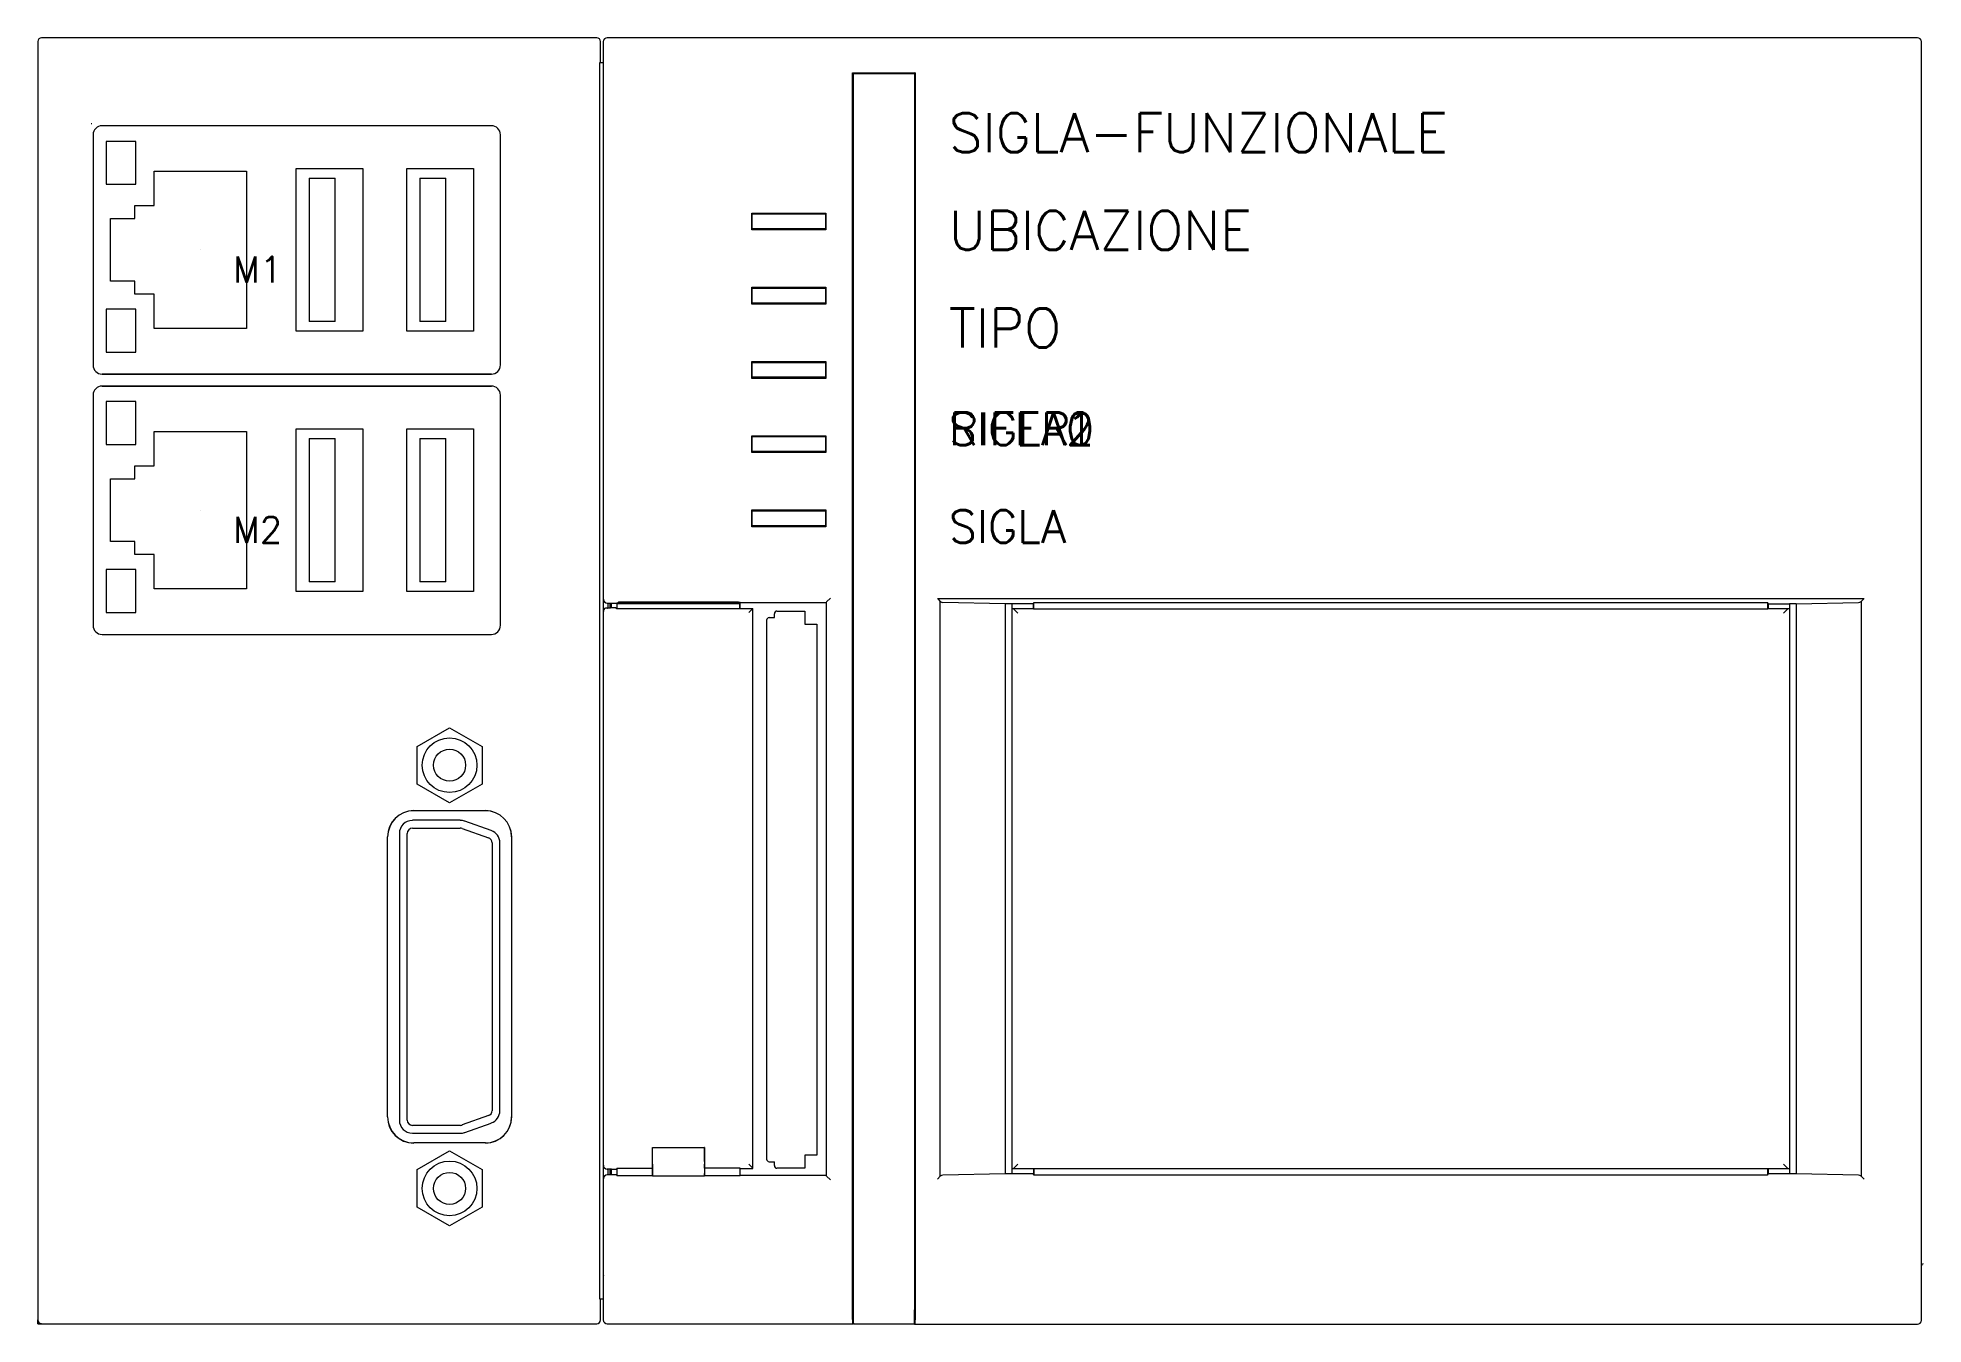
# Model space of a CAD drawing. Extents: x 0 to 145, y 0 to 99.
import ezdxf

# ---------------------------------------------------------------- set-up
doc = ezdxf.new("R2010")
doc.units = 0
doc.header["$LTSCALE"] = 4
doc.layers.get('0').update_dxf_attribs({"linetype": 'CONTINUOUS'})
doc.layers.add('Sichtbar (ISO)', color=7, linetype='CONTINUOUS', lineweight=50)
doc.styles.get("Standard").update_dxf_attribs({"font": 'romans.shx'})

msp = doc.modelspace()

# ---------------------------------------------------------------- linework, layer by layer
for p, q in [((4.95, 72.96), (34.85, 72.96)), ((4.95, 72.04), (34.85, 72.04)), ((0, 0.3), (0, 0)), ((0.3, 0), (0, 0))]:
    msp.add_line(p, q)
at = {"layer": 'Sichtbar (ISO)', "linetype": 'Continuous', "lineweight": 18}
for p, q in [((0, 98.5), (0, 0.3)), ((42.94, 98.8), (0.3, 98.8)), ((18.82, 98.8), (0.4, 98.8)), ((38.17, 98.8), (19.75, 98.8)), ((43.24, 96.9), (43.24, 98.5)), ((43.45, 98.5), (43.45, 55.67)), ((144.4, 98.8), (43.75, 98.8)), ((62.23, 98.8), (43.8, 98.8)), ((81.58, 98.8), (63.15, 98.8)), ((100.93, 98.8), (82.5, 98.8)), ((120.28, 98.8), (101.85, 98.8)), ((139.63, 98.8), (121.2, 98.8)), ((140.1, 98.8), (140.1, 98.8)), ((140.21, 98.8), (140.1, 98.8)), ((144.7, 0.26), (144.7, 98.5)), ((43.18, 96.9), (43.45, 96.9)), ((43.18, 1.9), (43.18, 96.9)), ((62.6, 0.34), (62.6, 96.1)), ((62.6, 96.1), (67.4, 96.1)), ((62.6, 96.1), (62.61, 96.09)), ((62.61, 96.09), (67.39, 96.09)), ((62.61, 1.9), (62.61, 96.09)), ((62.66, 0.34), (62.66, 96.04)), ((62.66, 96.04), (67.36, 96.04)), ((67.36, 96.04), (67.36, 0.34)), ((67.4, 96.1), (67.39, 96.09)), ((67.39, 96.09), (67.39, 1.9)), ((67.4, 96.1), (67.4, 0.3)), ((43.45, 95.07), (43.45, 3.73)), ((4.1, 92.22), (4.1, 92.21)), ((4.1, 92.21), (4.17, 92.21)), ((4.25, 91.34), (4.25, 73.66)), ((34.85, 92.04), (4.95, 92.04)), ((35.55, 73.66), (35.55, 91.34)), ((5.25, 90.84), (5.25, 87.54)), ((7.55, 90.84), (5.25, 90.84)), ((7.55, 87.54), (7.55, 90.84)), ((8.95, 88.55), (16.05, 88.55)), ((8.95, 85.9), (8.95, 88.55)), ((16.05, 88.55), (16.05, 76.45)), ((19.85, 88.75), (24.97, 88.75)), ((19.85, 76.25), (19.85, 88.75)), ((24.97, 88.75), (24.97, 76.25)), ((28.35, 88.75), (33.47, 88.75)), ((28.35, 76.25), (28.35, 88.75)), ((33.47, 88.75), (33.47, 76.25)), ((5.25, 87.54), (7.55, 87.54)), ((20.85, 88), (21.35, 88)), ((20.85, 88), (20.85, 77)), ((21.35, 88), (22.35, 88)), ((22.35, 88), (22.85, 88)), ((22.85, 77), (22.85, 88)), ((29.35, 88), (29.85, 88)), ((29.35, 88), (29.35, 77)), ((29.85, 88), (30.85, 88)), ((30.85, 88), (31.35, 88)), ((31.35, 77), (31.35, 88)), ((7.45, 84.9), (7.45, 85.9)), ((7.45, 85.9), (8.95, 85.9)), ((5.6, 80.1), (5.6, 84.9)), ((5.6, 84.9), (7.45, 84.9)), ((54.85, 84.03), (54.85, 85.33)), ((54.85, 85.33), (60.55, 85.33)), ((60.55, 84.03), (54.85, 84.03)), ((54.87, 85.27), (54.87, 84.1)), ((60.54, 85.27), (54.87, 85.27)), ((54.88, 85.26), (54.87, 85.27)), ((54.87, 84.1), (54.88, 84.11)), ((54.87, 84.1), (60.54, 84.1)), ((54.88, 85.26), (60.53, 85.26)), ((54.88, 84.11), (54.88, 85.26)), ((60.53, 84.11), (54.88, 84.11)), ((60.54, 85.27), (60.53, 85.26)), ((60.53, 85.26), (60.53, 84.11)), ((60.54, 84.1), (60.53, 84.11)), ((60.54, 84.1), (60.54, 85.27)), ((60.55, 85.33), (60.55, 84.03)), ((7.45, 80.1), (5.6, 80.1)), ((7.45, 79.1), (7.45, 80.1)), ((8.95, 79.1), (7.45, 79.1)), ((8.95, 76.45), (8.95, 79.1)), ((54.85, 78.32), (54.85, 79.63)), ((54.85, 79.63), (60.55, 79.63)), ((60.55, 78.32), (54.85, 78.32)), ((54.87, 79.57), (54.87, 78.4)), ((60.54, 79.57), (54.87, 79.57)), ((54.88, 79.56), (54.87, 79.57)), ((54.87, 78.4), (54.88, 78.41)), ((54.87, 78.4), (60.54, 78.4)), ((54.88, 79.56), (60.53, 79.56)), ((54.88, 78.41), (54.88, 79.56)), ((60.53, 78.41), (54.88, 78.41)), ((60.54, 79.57), (60.53, 79.56)), ((60.53, 79.56), (60.53, 78.41)), ((60.54, 78.4), (60.53, 78.41)), ((60.54, 78.4), (60.54, 79.57)), ((60.55, 79.63), (60.55, 78.32)), ((5.25, 77.94), (5.25, 74.64)), ((7.55, 77.94), (5.25, 77.94)), ((7.55, 74.64), (7.55, 77.94)), ((21.35, 77), (20.85, 77)), ((22.35, 77), (21.35, 77)), ((22.85, 77), (22.35, 77)), ((29.85, 77), (29.35, 77)), ((30.85, 77), (29.85, 77)), ((31.35, 77), (30.85, 77)), ((16.05, 76.45), (8.95, 76.45)), ((24.97, 76.25), (19.85, 76.25)), ((33.47, 76.25), (28.35, 76.25)), ((5.25, 74.64), (7.55, 74.64)), ((54.85, 72.62), (54.85, 73.92)), ((54.85, 73.92), (60.55, 73.92)), ((60.55, 73.92), (60.55, 72.62)), ((60.55, 72.62), (54.85, 72.62)), ((54.87, 73.87), (54.87, 72.7)), ((60.54, 73.87), (54.87, 73.87)), ((54.88, 73.86), (54.87, 73.87)), ((54.87, 72.7), (54.88, 72.71)), ((54.87, 72.7), (60.54, 72.7)), ((54.88, 73.86), (60.53, 73.86)), ((54.88, 72.71), (54.88, 73.86)), ((60.53, 72.71), (54.88, 72.71)), ((60.54, 73.87), (60.53, 73.86)), ((60.53, 73.86), (60.53, 72.71)), ((60.54, 72.7), (60.53, 72.71)), ((60.54, 72.7), (60.54, 73.87)), ((4.25, 71.34), (4.25, 53.66)), ((35.55, 53.66), (35.55, 71.34)), ((5.25, 70.84), (5.25, 67.54)), ((7.55, 70.84), (5.25, 70.84)), ((7.55, 67.54), (7.55, 70.84)), ((8.95, 68.55), (16.05, 68.55)), ((8.95, 65.9), (8.95, 68.55)), ((16.05, 68.55), (16.05, 56.45)), ((19.85, 68.75), (24.97, 68.75)), ((19.85, 56.25), (19.85, 68.75)), ((24.97, 68.75), (24.97, 56.25)), ((28.35, 68.75), (33.47, 68.75)), ((28.35, 56.25), (28.35, 68.75)), ((33.47, 68.75), (33.47, 56.25)), ((54.85, 66.93), (54.85, 68.22)), ((54.85, 68.22), (60.55, 68.22)), ((54.87, 68.17), (54.87, 67)), ((60.54, 68.17), (54.87, 68.17)), ((54.88, 68.16), (54.87, 68.17)), ((54.88, 67.01), (54.88, 68.16)), ((54.88, 68.16), (60.53, 68.16)), ((60.54, 68.17), (60.53, 68.16)), ((60.53, 68.16), (60.53, 67.01)), ((60.54, 67), (60.54, 68.17)), ((60.55, 68.22), (60.55, 66.93)), ((5.25, 67.54), (7.55, 67.54)), ((20.85, 68), (21.35, 68)), ((20.85, 68), (20.85, 57)), ((21.35, 68), (22.35, 68)), ((22.35, 68), (22.85, 68)), ((22.85, 57), (22.85, 68)), ((29.35, 68), (29.85, 68)), ((29.35, 68), (29.35, 57)), ((29.85, 68), (30.85, 68)), ((30.85, 68), (31.35, 68)), ((31.35, 57), (31.35, 68)), ((60.55, 66.93), (54.85, 66.93)), ((54.87, 67), (54.88, 67.01)), ((54.87, 67), (60.54, 67)), ((60.53, 67.01), (54.88, 67.01)), ((60.54, 67), (60.53, 67.01)), ((7.45, 64.9), (7.45, 65.9)), ((7.45, 65.9), (8.95, 65.9)), ((5.6, 60.1), (5.6, 64.9)), ((5.6, 64.9), (7.45, 64.9)), ((54.85, 61.23), (54.85, 62.53)), ((54.85, 62.53), (60.55, 62.53)), ((54.87, 62.47), (54.87, 61.3)), ((60.54, 62.47), (54.87, 62.47)), ((54.88, 62.46), (54.87, 62.47)), ((54.88, 61.31), (54.88, 62.46)), ((54.88, 62.46), (60.53, 62.46)), ((60.54, 62.47), (60.53, 62.46)), ((60.53, 62.46), (60.53, 61.31)), ((60.54, 61.3), (60.54, 62.47)), ((60.55, 62.53), (60.55, 61.23)), ((60.55, 61.23), (54.85, 61.23)), ((54.87, 61.3), (54.88, 61.31)), ((54.87, 61.3), (60.54, 61.3)), ((60.53, 61.31), (54.88, 61.31)), ((60.54, 61.3), (60.53, 61.31)), ((7.45, 60.1), (5.6, 60.1)), ((7.45, 59.1), (7.45, 60.1)), ((5.25, 57.94), (5.25, 54.64)), ((7.55, 57.94), (5.25, 57.94)), ((8.95, 59.1), (7.45, 59.1)), ((7.55, 54.64), (7.55, 57.94)), ((8.95, 56.45), (8.95, 59.1)), ((21.35, 57), (20.85, 57)), ((22.35, 57), (21.35, 57)), ((22.85, 57), (22.35, 57)), ((29.85, 57), (29.35, 57)), ((30.85, 57), (29.85, 57)), ((31.35, 57), (30.85, 57)), ((16.05, 56.45), (8.95, 56.45)), ((24.97, 56.25), (19.85, 56.25)), ((33.47, 56.25), (28.35, 56.25)), ((43.75, 55.37), (43.79, 55.37)), ((43.79, 55.37), (43.95, 55.37)), ((43.79, 55.37), (43.79, 54.99)), ((43.95, 55.37), (43.96, 55.37)), ((43.95, 55.37), (43.95, 54.99)), ((43.96, 55.37), (43.96, 54.99)), ((43.96, 55.37), (44.07, 55.37)), ((44.07, 55.37), (44.55, 55.37)), ((44.07, 54.99), (44.07, 55.37)), ((53.94, 55.35), (44.49, 55.35)), ((44.49, 55.35), (44.49, 55.34)), ((44.49, 55.34), (53.94, 55.34)), ((44.49, 55.34), (44.49, 54.95)), ((44.62, 55.43), (44.55, 55.37)), ((44.55, 55.37), (44.55, 55.35)), ((53.83, 55.43), (44.62, 55.43)), ((44.62, 55.43), (44.62, 55.35)), ((53.83, 55.43), (53.96, 55.43)), ((53.83, 55.35), (53.83, 55.43)), ((53.94, 55.34), (53.94, 55.35)), ((53.94, 54.95), (53.94, 55.34)), ((53.96, 54.96), (53.96, 55.43)), ((53.96, 55.42), (60.57, 55.42)), ((60.57, 55.42), (60.56, 11.39)), ((60.6, 55.45), (60.57, 55.42)), ((60.6, 55.45), (60.9, 55.75)), ((140.3, 55.69), (69.11, 55.69)), ((69.14, 55.69), (69.33, 55.5)), ((69.33, 11.33), (69.33, 55.5)), ((74.32, 55.3), (69.52, 55.42)), ((74.32, 55.3), (74.32, 11.53)), ((74.82, 55.3), (74.32, 55.3)), ((74.82, 55.3), (74.82, 54.94)), ((76.5, 55.3), (74.82, 55.3)), ((76.5, 55.35), (76.52, 55.41)), ((76.5, 54.92), (76.5, 55.35)), ((76.52, 55.41), (132.88, 55.41)), ((76.52, 54.91), (76.52, 55.41)), ((132.9, 55.35), (132.88, 55.41)), ((132.88, 55.41), (132.88, 54.91)), ((132.9, 55.35), (132.9, 54.92)), ((132.9, 55.34), (132.92, 55.3)), ((132.92, 55.3), (132.92, 54.94)), ((132.92, 55.3), (134.58, 55.3)), ((134.58, 55.3), (134.58, 54.94)), ((135.08, 55.3), (134.58, 55.3)), ((135.08, 55.3), (139.88, 55.42)), ((135.08, 55.3), (135.08, 11.53)), ((140.07, 55.5), (140.27, 55.69)), ((140.07, 55.5), (140.07, 11.33)), ((5.25, 54.64), (7.55, 54.64)), ((43.45, 54.72), (43.45, 12.18)), ((43.62, 54.99), (43.79, 54.99)), ((43.79, 54.99), (43.95, 54.99)), ((43.95, 54.99), (43.99, 54.99)), ((43.99, 54.99), (44, 54.99)), ((44.07, 54.99), (44, 54.99)), ((44.42, 54.99), (44.07, 54.99)), ((44.42, 54.99), (44.49, 54.96)), ((44.49, 54.96), (44.49, 54.96)), ((44.49, 54.95), (53.94, 54.95)), ((53.94, 54.96), (54.94, 54.96)), ((54.64, 54.64), (54.94, 54.94)), ((54.94, 54.96), (54.94, 54.94)), ((54.94, 11.95), (54.94, 54.94)), ((55.99, 54.05), (55.99, 12.65)), ((56.19, 54.25), (56.59, 54.25)), ((56.59, 54.25), (56.59, 54.55)), ((56.79, 54.75), (58.94, 54.75)), ((58.94, 54.75), (58.94, 53.75)), ((58.94, 53.75), (59.84, 53.75)), ((59.84, 53.75), (59.84, 12.95)), ((74.82, 54.94), (76.5, 54.94)), ((74.99, 54.9), (74.82, 54.94)), ((74.82, 54.94), (74.82, 11.91)), ((74.99, 54.9), (75.29, 54.6)), ((76.52, 54.91), (76.5, 54.92)), ((132.88, 54.91), (76.52, 54.91)), ((132.9, 54.92), (132.88, 54.91)), ((132.92, 54.94), (132.9, 54.93)), ((132.92, 54.94), (134.58, 54.94)), ((134.41, 54.9), (134.11, 54.6)), ((134.58, 54.94), (134.41, 54.9)), ((134.58, 54.94), (134.58, 11.91)), ((4.1, 52.88), (4.1, 52.88)), ((4.95, 52.96), (34.85, 52.96)), ((29.14, 44.35), (31.64, 45.79)), ((31.64, 45.79), (34.14, 44.35)), ((29.14, 41.46), (29.14, 44.35)), ((34.14, 44.35), (34.14, 41.46)), ((31.64, 40.02), (29.14, 41.46)), ((34.14, 41.46), (31.64, 40.02)), ((28.89, 39.42), (34.39, 39.42)), ((28.89, 39.42), (34.39, 39.42)), ((27.78, 37.67), (27.78, 15.64)), ((28.38, 15.64), (28.38, 37.67)), ((32.46, 38.68), (28.78, 38.68)), ((28.78, 38.07), (32.46, 38.07)), ((32.6, 38.05), (34.63, 37.33)), ((34.83, 37.9), (32.8, 38.62)), ((26.87, 15.9), (26.87, 37.4)), ((26.87, 15.9), (26.87, 37.4)), ((34.9, 36.95), (34.9, 16.37)), ((35.5, 16.37), (35.5, 36.95)), ((36.4, 37.4), (36.4, 15.9)), ((36.4, 37.4), (36.4, 15.9)), ((34.63, 15.99), (32.6, 15.27)), ((32.46, 15.24), (28.78, 15.24)), ((28.78, 14.64), (32.46, 14.64)), ((32.8, 14.7), (34.83, 15.42)), ((34.39, 13.89), (28.89, 13.89)), ((34.39, 13.89), (28.89, 13.89)), ((29.14, 11.85), (31.64, 13.29)), ((31.64, 13.29), (34.14, 11.85)), ((47.22, 13.55), (47.23, 13.53)), ((47.22, 12.25), (47.22, 13.55)), ((47.22, 13.55), (51.22, 13.55)), ((47.23, 13.53), (51.2, 13.53)), ((47.23, 11.94), (47.23, 13.53)), ((51.22, 13.55), (51.2, 13.53)), ((51.2, 13.53), (51.21, 11.37)), ((51.22, 13.55), (51.22, 12.25)), ((29.14, 8.96), (29.14, 11.85)), ((34.14, 11.85), (34.14, 8.96)), ((43.79, 11.88), (43.75, 11.88)), ((43.95, 11.88), (43.79, 11.88)), ((43.79, 11.88), (43.79, 11.43)), ((43.99, 11.88), (43.95, 11.88)), ((43.95, 11.88), (43.95, 11.43)), ((43.96, 11.88), (43.96, 11.43)), ((43.99, 11.88), (44, 11.87)), ((44.07, 11.87), (44, 11.87)), ((44.07, 11.87), (44.49, 11.87)), ((44.07, 11.43), (44.07, 11.87)), ((44.49, 11.95), (47.22, 11.95)), ((44.49, 11.95), (44.49, 11.36)), ((47.22, 11.95), (47.22, 11.95)), ((47.22, 11.36), (47.22, 11.95)), ((47.22, 11.94), (47.23, 11.94)), ((47.22, 11.94), (47.22, 11.37)), ((47.22, 11.94), (47.23, 11.94)), ((51.21, 11.95), (51.21, 11.95)), ((51.21, 11.95), (51.21, 11.55)), ((53.96, 11.95), (51.21, 11.95)), ((53.96, 11.36), (53.96, 11.95)), ((53.96, 11.94), (54.94, 11.94)), ((54.64, 12.25), (54.94, 11.95)), ((54.94, 11.94), (54.94, 11.95)), ((56.19, 12.45), (56.59, 12.45)), ((56.59, 12.15), (56.59, 12.45)), ((58.94, 11.95), (56.79, 11.95)), ((59.84, 12.95), (58.94, 12.95)), ((58.94, 12.95), (58.94, 11.95)), ((74.82, 11.91), (74.99, 11.95)), ((76.5, 11.91), (74.82, 11.91)), ((74.82, 11.91), (74.82, 11.53)), ((75.29, 12.25), (74.99, 11.95)), ((76.5, 11.92), (76.52, 11.94)), ((76.5, 11.92), (76.5, 11.48)), ((76.5, 11.92), (76.5, 11.48)), ((76.52, 11.94), (132.88, 11.94)), ((76.52, 11.94), (76.52, 11.42)), ((132.88, 11.94), (132.9, 11.92)), ((132.88, 11.94), (132.88, 11.42)), ((132.9, 11.92), (132.92, 11.91)), ((132.9, 11.92), (132.9, 11.48)), ((132.9, 11.48), (132.9, 11.92)), ((132.92, 11.91), (132.92, 11.53)), ((134.58, 11.91), (132.92, 11.91)), ((134.41, 11.95), (134.11, 12.25)), ((134.41, 11.95), (134.58, 11.91)), ((134.58, 11.91), (134.58, 11.53)), ((43.45, 11.13), (43.45, 0.3)), ((43.79, 11.43), (43.75, 11.43)), ((43.95, 11.43), (43.79, 11.43)), ((43.96, 11.43), (43.95, 11.43)), ((44.07, 11.43), (43.96, 11.43)), ((44.49, 11.43), (44.07, 11.43)), ((47.22, 11.36), (44.49, 11.36)), ((47.22, 11.37), (51.21, 11.37)), ((47.22, 11.36), (47.22, 11.37)), ((51.21, 11.36), (51.21, 11.55)), ((51.21, 11.36), (51.21, 11.37)), ((53.96, 11.36), (51.21, 11.36)), ((60.56, 11.39), (53.96, 11.39)), ((60.6, 11.35), (60.56, 11.39)), ((60.6, 11.35), (60.9, 11.05)), ((69.33, 11.33), (69.11, 11.11)), ((74.32, 11.53), (69.52, 11.41)), ((74.82, 11.53), (74.32, 11.53)), ((76.5, 11.53), (74.82, 11.53)), ((76.5, 11.48), (76.5, 11.48)), ((76.52, 11.42), (76.5, 11.48)), ((132.88, 11.42), (76.52, 11.42)), ((132.9, 11.48), (132.88, 11.42)), ((132.92, 11.53), (132.9, 11.48)), ((132.9, 11.48), (132.9, 11.48)), ((134.58, 11.53), (132.92, 11.53)), ((135.08, 11.53), (134.58, 11.53)), ((139.88, 11.41), (135.08, 11.53)), ((140.07, 11.33), (140.3, 11.11)), ((31.64, 7.52), (29.14, 8.96)), ((34.14, 8.96), (31.64, 7.52)), ((43.45, 1.9), (43.18, 1.9)), ((43.24, 0.3), (43.24, 1.9)), ((62.61, 1.9), (62.66, 1.9)), ((62.61, 1.9), (62.61, 1.1)), ((67.36, 1.9), (67.39, 1.9)), ((67.39, 1.1), (67.39, 1.9)), ((62.64, 0), (62.6, 0.04)), ((62.61, 1.1), (62.64, 1.07)), ((62.61, 1.1), (62.66, 1.1)), ((62.64, 1.07), (62.64, 0.51)), ((62.66, 1.07), (62.64, 1.07)), ((62.65, 1), (62.64, 1)), ((62.64, 0.51), (62.64, 0.5)), ((62.64, 0.5), (62.64, 0)), ((62.65, 1.07), (62.65, 1)), ((62.66, 0.04), (62.66, 0.34)), ((62.66, 0.04), (62.66, 0.03)), ((62.66, 0.03), (62.69, 0)), ((67.32, 0), (67.36, 0.03)), ((67.32, 0), (67.36, 0)), ((67.39, 1.1), (67.36, 1.07)), ((67.36, 1.1), (67.39, 1.1)), ((67.36, 0.51), (67.36, 1.07)), ((67.36, 1.07), (67.36, 1.07)), ((67.36, 0.5), (67.36, 0.51)), ((67.36, -0.04), (67.36, 0.5)), ((67.36, 0.34), (67.36, 0.04)), ((67.36, 0.04), (67.36, 0.03)), ((0.3, 0), (42.94, 0)), ((43.75, 0), (62.64, 0)), ((62.69, 0), (67.32, 0)), ((67.4, 0), (67.36, -0.04)), ((67.36, -0.04), (144.4, -0.04))]:
    msp.add_line(p, q, dxfattribs=at)
for centre, radius in [((31.64, 42.91), 2.1), ((31.64, 42.91), 1.23), ((31.64, 10.4), 2.1), ((31.64, 10.4), 1.23)]:
    msp.add_circle(centre, radius, dxfattribs=at)
for centre, radius, start, end in [((0.4, 98.5), 0.3, 89.9999, 94.6794), ((18.82, 98.65), 0.15, 83.3804, 90), ((19.75, 98.5), 0.3, 89.9999, 94.6794), ((38.17, 98.65), 0.15, 83.3804, 90), ((43.8, 98.5), 0.3, 92.54, 94.6794), ((43.8, 98.5), 0.3, 90, 92.54), ((62.23, 98.65), 0.15, 83.3804, 90), ((63.15, 98.5), 0.3, 90, 94.6794), ((81.58, 98.65), 0.15, 83.3804, 90), ((82.5, 98.5), 0.3, 90, 94.6794), ((100.93, 98.65), 0.15, 83.3804, 90), ((101.85, 98.5), 0.3, 90, 94.6794), ((120.28, 98.65), 0.15, 83.3804, 90), ((121.2, 98.5), 0.3, 90, 94.6794), ((139.63, 98.65), 0.15, 83.3804, 90), ((43.6, 95.07), 0.15, 175.6287, 180), ((4.95, 91.34), 0.7, 90, 180), ((34.85, 91.34), 0.7, 0, 90), ((4.95, 73.66), 0.7, 180, 270), ((34.85, 73.66), 0.7, 270, 0), ((4.95, 71.34), 0.7, 90, 180), ((34.85, 71.34), 0.7, 0, 90), ((144.85, 58.55), 0.15, 184.3713, 189.3319), ((69.53, 55.72), 0.3, 227.7185, 268.5), ((139.87, 55.72), 0.3, 271.5, 312.2815), ((4.95, 53.66), 0.7, 180, 270), ((34.85, 53.66), 0.7, 270, 0), ((56.19, 54.05), 0.2, 90, 180), ((56.79, 54.55), 0.2, 90, 180), ((28.89, 37.4), 2.01, 90, 180), ((28.89, 37.4), 2.02, 90, 180), ((34.39, 37.4), 2.01, 0, 90), ((34.39, 37.4), 2.02, 0, 90), ((28.78, 37.67), 1, 90, 180), ((28.78, 37.67), 0.4, 90, 180), ((32.46, 37.67), 1, 70.492, 90), ((32.46, 37.67), 0.4, 70.4911, 90), ((34.5, 36.95), 1, 0, 70.492), ((34.5, 36.95), 0.4, 0, 70.4911), ((34.5, 16.37), 0.4, 289.5089, 0), ((34.5, 16.37), 1, 289.508, 0), ((28.89, 15.9), 2.01, 180, 270), ((28.89, 15.9), 2.02, 180, 270), ((28.78, 15.64), 1, 180, 270), ((28.78, 15.64), 0.4, 180, 270), ((32.46, 15.64), 0.4, 270, 289.5089), ((32.46, 15.64), 1, 270, 289.508), ((34.39, 15.9), 2.01, 270, 0), ((34.39, 15.9), 2.02, 270, 0), ((56.19, 12.65), 0.2, 180, 270), ((56.79, 12.15), 0.2, 180, 270), ((69.53, 11.11), 0.3, 91.5, 132.2815), ((139.87, 11.11), 0.3, 47.7185, 88.5), ((144.85, 4.45), 0.15, 91, 175.6287)]:
    msp.add_arc(centre, radius, start, end, dxfattribs=at)
for centre, major_axis, ratio, start_param, end_param in [((0.3, 98.5), (-0.212, 0.212), 0.999924, 5.497825, 7.068545), ((42.94, 98.5), (0.212, 0.212), 0.999924, 5.497825, 7.068545), ((43.75, 98.5), (-0.212, 0.212), 0.999924, 5.497825, 7.068545), ((144.4, 98.5), (0.212, 0.212), 0.999924, 5.497825, 7.068545), ((43.75, 55.67), (-0.134, -0.268), 0.99981, 5.176082, 6.746726), ((43.75, 54.72), (-0.134, 0.268), 0.99981, 0.001232, 1.107103), ((54.64, 54.94), (-0.3, 0), 0.017455, 3.124139, 3.141593), ((74.99, 54.6), (0, -0.3), 0.034921, 3.106686, 3.132866), ((134.41, 54.6), (0, 0.3), 0.034921, 0.008727, 0.034907), ((43.75, 12.18), (-0.134, -0.268), 0.99981, 5.176082, 6.746726), ((47.22, 12.25), (0, 0.3), 0.008727, 1.570796, 3.124139), ((51.21, 12.25), (0, -0.3), 0.008727, 0.017453, 1.570796), ((54.64, 11.95), (0.3, 0), 0.017455, 0, 0.017453), ((74.99, 12.25), (0, -0.3), 0.034921, 0.008727, 0.034907), ((134.41, 12.25), (0, 0.3), 0.034921, 3.106686, 3.132866), ((43.75, 11.13), (-0.134, 0.268), 0.99981, 5.819644, 7.390288), ((43.6, 3.73), (0, -0.151), 0.99116, 4.712389, 4.788683), ((0.3, 0.3), (-0.212, -0.212), 0.999924, 5.497825, 7.068545), ((42.94, 0.3), (0.212, -0.212), 0.999924, 5.497825, 7.068545), ((43.75, 0.3), (-0.212, -0.212), 0.999924, 5.497825, 7.068545), ((62.6, 0.34), (0, 0.3), 0.008727, 1.570796, 3.132866), ((67.4, 0.3), (0, -0.3), 0.008727, 0.008727, 1.570796), ((144.4, 0.26), (0.212, -0.212), 0.999924, 5.497825, 7.068545)]:
    msp.add_ellipse(centre, major_axis=major_axis, ratio=ratio, start_param=start_param, end_param=end_param, dxfattribs=at)
msp.add_rational_spline([(43.78, 54.96), (43.71, 54.96), (43.62, 54.99)], [0.935727724206, 0.935736155337, 0.988154556424], degree=2, dxfattribs=at)

# ---------------------------------------------------------------- texts
at = {"color": 3}
for tag, p, s, height, flags in [('SIGLA-FUNZIONALE', (70, 90), '', 3, 9), ('UBICAZIONE', (70, 82.5), '', 3, 8), ('TIPO', (70, 75), '', 3, 9), ('SIGLA0', (70, 67.5), '', 2.5, 9), ('SIGLA1', (70, 67.5), '', 2.5, 9), ('SIGLA2', (70, 67.5), '', 2.5, 9), ('RIFER', (70, 67.5), 'RIFER ?', 2.5, 8), ('SIGLA', (70, 60), 'SIGLA ?', 2.5, 8)]:
    msp.add_attdef(tag, p, s, height=height, dxfattribs=dict(at, flags=flags))
for tag, p, s, height, flags in [('F1', (12.5, 82.5), '', 0.00001, 9), ('F2', (12.5, 62.5), '', 0.00001, 9), ('TIPOSIG', (0, 0), '3', 0.00000001, 9), ('POSIZIONE', (0, 0), '', 0.00000001, 9), ('P-TABELLA', (0, 0), '', 0.00000001, 9), ('T-TABELLA', (0, 0), '', 0.00000001, 9), ('H-TABELLA', (0, 0), '', 0.00000001, 9), ('CODICE', (0, 0), '1xNNN', 0.00000001, 9), ('ACODICE0', (0, 0), '', 0.00000001, 9), ('ACODICE1', (0, 0), '', 0.00000001, 9), ('ACODICE2', (0, 0), '', 0.00000001, 9), ('ACODICE3', (0, 0), '', 0.00000001, 9), ('ACODICE4', (0, 0), '', 0.00000001, 9), ('ACODICE5', (0, 0), '', 0.00000001, 9), ('ACODICE6', (0, 0), '', 0.00000001, 9), ('ACODICE7', (0, 0), '', 0.00000001, 9), ('ACODICE8', (0, 0), '', 0.00000001, 9), ('ACODICE9', (0, 0), '', 0.00000001, 9), ('NOTE1', (0, 0), '', 0.00000001, 9), ('NOTE2', (0, 0), '', 0.00000001, 9), ('DEN1', (0, 0), '', 0.00000001, 8), ('DEN1-A', (0, 0), '', 0.00000001, 8), ('DEN1-TRAD-ID', (0, 0), '', 0.00000001, 8)]:
    msp.add_attdef(tag, p, s, height=height, dxfattribs=dict(flags=flags))
at = {"color": 4, "flags": 8}
for tag, p in [('M1', (15, 80)), ('M2', (15, 60))]:
    msp.add_attdef(tag, p, '', height=2, dxfattribs=at)

doc.saveas('drawing.dxf')
